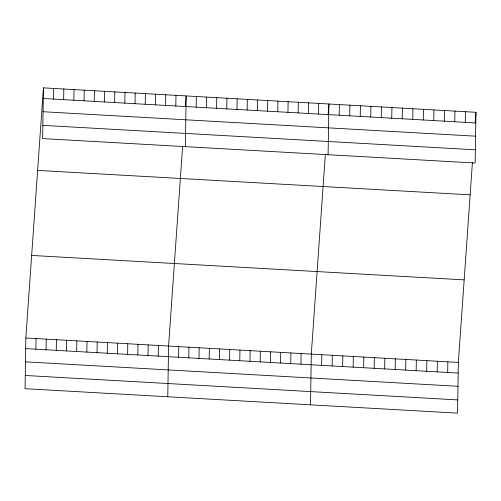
<?xml version="1.0" encoding="UTF-8"?>
<svg xmlns="http://www.w3.org/2000/svg" width="501" height="501" viewBox="0 0 501 501"><rect width="100%" height="100%" fill="white"/><g stroke="black" fill="none" stroke-linecap="round" stroke-linejoin="round"><path stroke-width="0.75" d="M43.437 87.863L42.641 138.583L475.155 163.019L475.95 112.299L43.437 87.863L25.845 337.981L25.05 388.701L457.563 413.137L458.359 362.417L472.405 162.737M35.872 349.203L36.041 338.557M46.067 349.779L46.236 339.133M53.469 99.085L53.632 88.439M56.262 350.356L56.431 339.709M63.658 99.661L63.827 89.015M66.458 350.932L66.627 340.285M73.854 100.238L74.023 89.591M76.653 351.508L76.822 340.862M84.049 100.814L84.218 90.167M86.848 352.084L87.017 341.438M94.244 101.39L94.413 90.744M97.044 352.66L97.213 342.014M104.44 101.966L104.609 91.32M107.239 353.236L107.408 342.59M114.635 102.542L114.804 91.896M117.434 353.812L117.603 343.166M124.83 103.118L124.999 92.472M127.63 354.382L127.799 343.742M135.026 103.694L135.195 93.048M137.825 354.958L137.988 344.312M145.221 104.271L145.39 93.624M148.02 355.535L148.183 344.888M155.416 104.847L155.586 94.201M158.216 356.111L158.379 345.465M165.612 105.423L165.775 94.777M167.779 396.767L168.574 346.041L182.621 146.367M175.807 105.999L175.97 95.353M178.6 357.263L178.769 346.617M185.37 146.649L186.165 95.929L185.414 106.625M188.796 357.839L188.965 347.193M196.198 107.145L196.361 96.505M198.991 358.415L199.16 347.769M206.387 107.721L206.556 97.075M209.186 358.992L209.355 348.345M216.582 108.297L216.751 97.651M219.382 359.568L219.551 348.921M226.778 108.874L226.947 98.227M229.577 360.144L229.746 349.498M236.973 109.45L237.142 98.803M239.772 360.72L239.941 350.074M247.168 110.026L247.337 99.38M249.968 361.296L250.137 350.65M257.364 110.602L257.533 99.956M260.163 361.872L260.332 351.226M267.559 111.178L267.728 100.532M270.358 362.448L270.527 351.802M277.754 111.754L277.923 101.108M280.554 363.025L280.717 352.378M287.95 112.33L288.119 101.684M290.749 363.601L290.912 352.954M298.145 112.907L298.314 102.26M300.944 364.177L301.107 353.531M308.34 113.483L308.503 102.837M310.507 404.827L311.303 354.107L325.349 154.433M318.536 114.059L318.699 103.413M321.642 365.348L321.811 354.702M328.099 154.715L328.894 103.989L328.142 114.691M332.144 365.943L332.313 355.297M339.233 115.23L339.402 104.584M342.646 366.538L342.816 355.892M349.736 115.825L349.905 105.179M353.155 367.127L353.318 356.48M360.238 116.42L360.407 105.774M363.657 367.721L363.826 357.075M370.746 117.009L370.909 106.362M374.159 368.316L374.328 357.67M381.248 117.603L381.418 106.957M384.662 368.911L384.831 358.265M391.751 118.198L391.92 107.552M395.17 369.5L395.333 358.854M402.253 118.793L402.422 108.147M405.672 370.095L405.841 359.449M412.761 119.382L412.924 108.736M416.174 370.69L416.344 360.044M423.264 119.977L423.433 109.331M426.677 371.285L426.846 360.639M433.766 120.572L433.935 109.926M437.185 371.874L437.348 361.227M444.274 121.167L444.437 110.521M447.687 372.468L447.856 361.822M454.776 121.762L454.939 111.116M465.279 122.35L465.448 111.704M475.198 123.002L475.95 112.299M43.274 98.509L475.781 122.945M43.061 111.729L475.574 136.172M42.848 125.356L475.361 149.799M37.631 170.403L470.145 194.839M31.651 255.441L464.164 279.877M25.845 337.981L458.359 362.417M25.683 348.627L458.19 373.063M25.47 361.847L457.983 386.29M25.257 375.474L457.77 399.911"/></g></svg>
